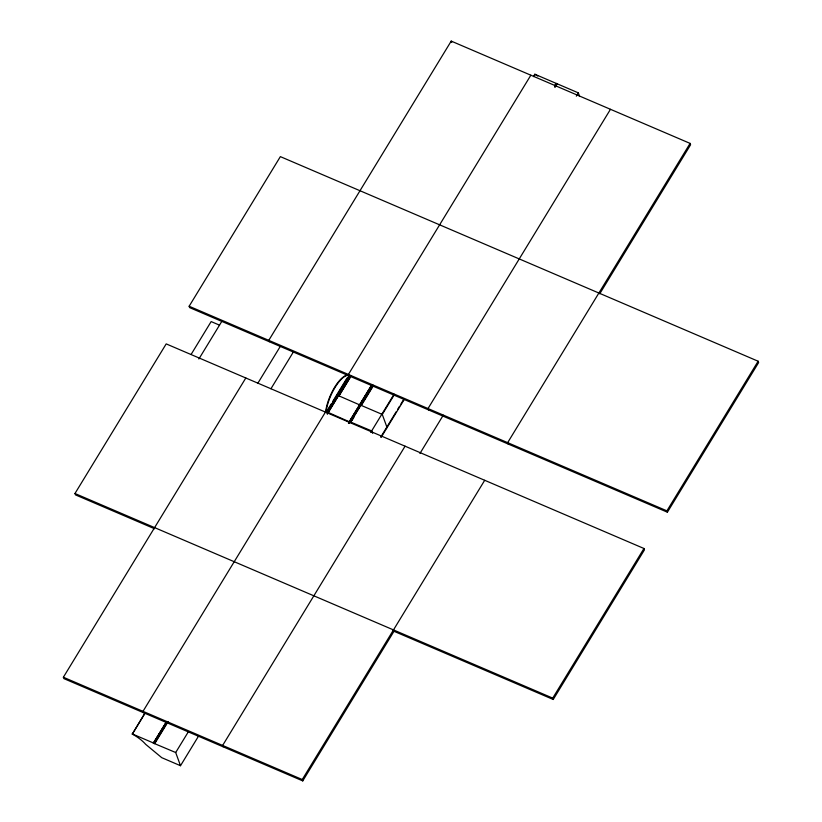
<?xml version="1.0" encoding="UTF-8"?>
<svg xmlns="http://www.w3.org/2000/svg" width="822" height="822" viewBox="0 0 822 822"><rect width="100%" height="100%" fill="white"/><g stroke="black" fill="none" stroke-linecap="round" stroke-linejoin="round"><path stroke-width="1.23" d="M154.505 528.721L75.47 494.875L74.966 493.508L166.198 343.894L643.955 548.49L644.448 549.856L553.227 699.481L392.793 630.772M189.142 306.246L280.364 156.622L758.131 361.228L758.624 362.584L667.402 512.209L189.635 307.613L189.142 306.246L666.909 510.852L667.402 512.209M191.187 354.313L211.151 321.577L219.505 325.152M198.883 358.988L222.156 320.806M394.313 630.731L302.753 780.9L63.869 678.602L63.376 677.236L245.819 377.986M599.711 293.834L690.593 144.764L690.1 143.398L451.216 41.1L268.773 340.349L269.267 341.705M257.851 383.227L280.518 346.041M270.941 388.755L293.588 351.611M325.45 412.089L142.997 711.338L143.501 712.695M530.848 75.203L348.394 374.452L348.898 375.808M326.026 412.459L331.256 403.879M332.561 401.732L346.956 378.12M326.437 412.644L349.34 375.079M327.423 412.942L350.069 375.798M327.279 413.846L350.614 375.572M198.503 736.173L180.501 765.714L161.749 757.678L145.648 744.311A20.016 6.782 31.4 0 0 132.311 734.077L144.919 713.136M327.331 414.011L350.675 375.736M132.311 734.077L144.98 713.301M350.902 376.301L338.89 395.988L350.84 376.137M533.56 76.446L534.886 74.257L556.288 83.423L555.014 85.786M533.612 76.61L534.886 74.257M180.501 765.714L175.692 752.52L153.385 743.119L166.054 722.343M348.415 423.053L371.75 384.768M153.385 743.119L166.311 722.302M348.672 423.011L372.017 384.727M153.519 743.478L166.856 721.603M348.733 423.196L372.078 384.912M371.976 385.343L360.098 405.39M554.696 85.652L556.35 83.597M372.232 385.302L360.293 405.164L338.839 395.824M554.953 85.611L556.288 83.423M349.329 423.289L372.664 385.015M154.361 743.54L167.698 721.665M350.059 422.374L372.726 385.189M154.69 743.674L168.027 721.798M350.388 422.518L373.054 385.333M554.942 86.978L556.936 83.7L578.339 92.865L579.644 96.462M372.952 385.765L360.889 405.267L382.281 414.432L387.08 427.615M555.004 87.163L556.936 83.7M351.847 420.689L353.85 417.412M361.279 405.585L373.28 385.898M556.001 86.207L557.008 83.875M175.692 752.52L188.372 731.744M370.722 432.454L394.067 394.17M382.281 414.432L394.283 394.745M576.335 96.143L578.339 92.865M380.853 436.893L396.194 411.74M397.529 409.551L399.533 406.263M400.859 404.075L404.198 398.608M381.1 437.427L404.434 399.153M405.071 446.192L222.628 745.441L223.122 746.797M610.469 109.305L428.026 408.544L428.519 409.911M419.939 453.456L443.274 415.182M302.753 780.9L302.26 779.533L484.703 480.295M690.1 143.398L507.657 442.647L508.15 444.014M553.227 699.481L552.733 698.114L643.955 548.49M666.909 510.852L758.131 361.228M350.747 422.107L371.75 430.954L372.623 433.348M350.881 422.467L328.368 412.51M74.966 493.508L552.733 698.114M63.376 677.236L302.26 779.533M132.25 733.912L153.642 743.078M557.337 84.019L556.032 83.464M451.216 41.1L451.71 42.467M393.481 629.909L393.974 631.275M534.947 74.422A20.016 6.782 31.4 0 1 537.793 76.066M325.985 412.325A26.715 9.823 -66.8 0 1 348.651 375.151M325.574 412.141A26.715 9.823 -66.8 0 1 348.24 374.966"/></g></svg>
